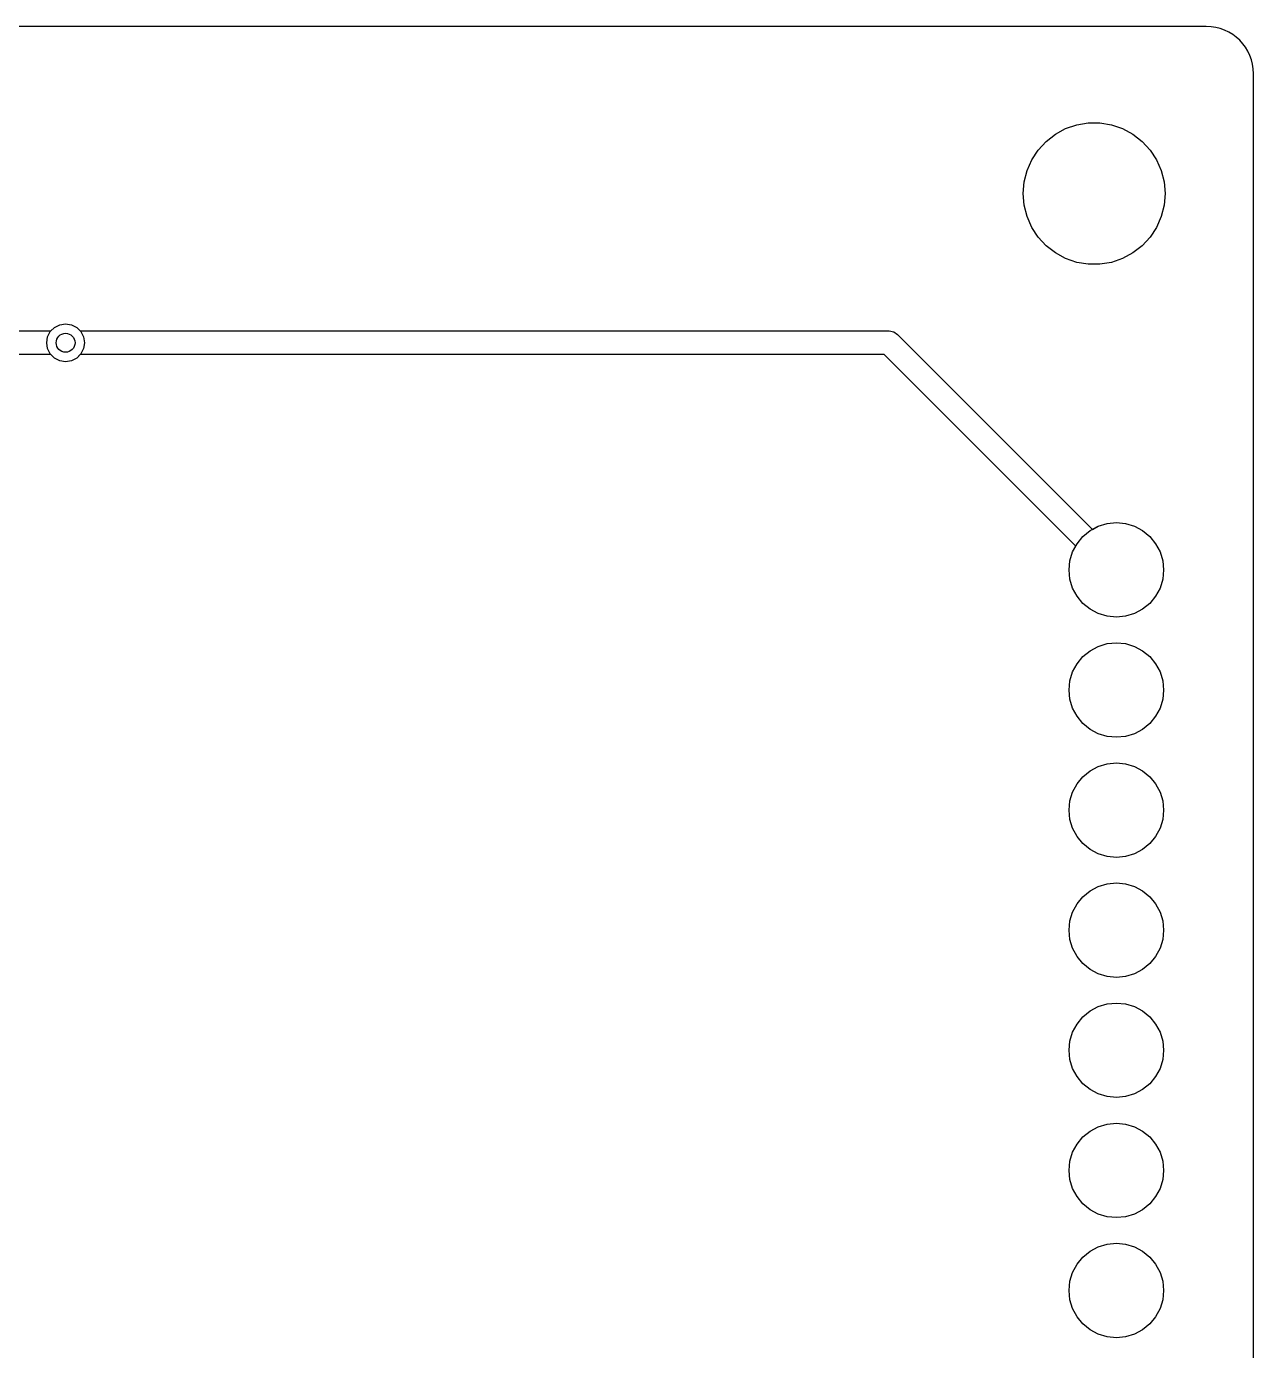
# Model space of a CAD drawing. Header units: millimetres. Extents: x 0 to 489, y -139 to 89.
# Drawn here: x 142.46 to 168.41, y 27.01 to 55.01 of the extents above; entities that cross this region are included whole.
import ezdxf

# ---------------------------------------------------------------- set-up
doc = ezdxf.new("R2010")
doc.units = ezdxf.units.MM
doc.header["$MEASUREMENT"] = 0
doc.layers.get('0').update_dxf_attribs({"linetype": 'CONTINUOUS'})
doc.layers.add('BLACK', color=7, linetype='CONTINUOUS')

msp = doc.modelspace()

# ---------------------------------------------------------------- linework, layer by layer
at = {"linetype": 'Continuous'}
msp.add_lwpolyline([(106.41198, 1.00993), (167.41198, 1.00993, 0.41421356), (168.41198, 2.00993), (168.41198, 54.00993, 0.41421356), (167.41198, 55.00993), (106.41198, 55.00993, 0.41421356), (105.41198, 54.00993), (105.41198, 2.00993, 0.41421356)], format="xyb", close=True, dxfattribs=at)
at = {"layer": 'BLACK', "linetype": 'Continuous'}
for p, q in [((164.43724, 52.84909), (164.67224, 52.92949)), ((164.43724, 52.84909), (164.67224, 52.92949)), ((164.67224, 52.92949), (164.91624, 52.97029)), ((164.67224, 52.92949), (164.91624, 52.97029)), ((164.91624, 52.97029), (165.16424, 52.97029)), ((164.91624, 52.97029), (165.16424, 52.97029)), ((165.16424, 52.97029), (165.40824, 52.92949)), ((165.16424, 52.97029), (165.40824, 52.92949)), ((165.40824, 52.92949), (165.64324, 52.84909)), ((165.40824, 52.92949), (165.64324, 52.84909)), ((164.02424, 52.57899), (164.22024, 52.73119)), ((164.02424, 52.57899), (164.22024, 52.73119)), ((164.22024, 52.73119), (164.43724, 52.84909)), ((164.22024, 52.73119), (164.43724, 52.84909)), ((165.64324, 52.84909), (165.86024, 52.73119)), ((165.64324, 52.84909), (165.86024, 52.73119)), ((165.86024, 52.73119), (166.05624, 52.57899)), ((165.86024, 52.73119), (166.05624, 52.57899)), ((163.72124, 52.18929), (163.85624, 52.39669)), ((163.72124, 52.18929), (163.85624, 52.39669)), ((163.85624, 52.39669), (164.02424, 52.57899)), ((163.85624, 52.39669), (164.02424, 52.57899)), ((166.05624, 52.57899), (166.22424, 52.39669)), ((166.05624, 52.57899), (166.22424, 52.39669)), ((166.22424, 52.39669), (166.35924, 52.18929)), ((166.22424, 52.39669), (166.35924, 52.18929)), ((163.62124, 51.96239), (163.72124, 52.18929)), ((163.62124, 51.96239), (163.72124, 52.18929)), ((166.35924, 52.18929), (166.45924, 51.96239)), ((166.35924, 52.18929), (166.45924, 51.96239)), ((163.56024, 51.72229), (163.62124, 51.96239)), ((163.56024, 51.72229), (163.62124, 51.96239)), ((166.45924, 51.96239), (166.52024, 51.72229)), ((166.45924, 51.96239), (166.52024, 51.72229)), ((163.54024, 51.47539), (163.56024, 51.72229)), ((163.54024, 51.47539), (163.56024, 51.72229)), ((166.52024, 51.72229), (166.54024, 51.47539)), ((166.52024, 51.72229), (166.54024, 51.47539)), ((163.56024, 51.22849), (163.54024, 51.47539)), ((163.56024, 51.22849), (163.54024, 51.47539)), ((166.54024, 51.47539), (166.52024, 51.22849)), ((166.54024, 51.47539), (166.52024, 51.22849)), ((163.62124, 50.98839), (163.56024, 51.22849)), ((163.62124, 50.98839), (163.56024, 51.22849)), ((163.72124, 50.76149), (163.62124, 50.98839)), ((163.72124, 50.76149), (163.62124, 50.98839)), ((166.45924, 50.98839), (166.35924, 50.76149)), ((166.45924, 50.98839), (166.35924, 50.76149)), ((166.52024, 51.22849), (166.45924, 50.98839)), ((166.52024, 51.22849), (166.45924, 50.98839)), ((163.85624, 50.55409), (163.72124, 50.76149)), ((163.85624, 50.55409), (163.72124, 50.76149)), ((166.35924, 50.76149), (166.22424, 50.55409)), ((166.35924, 50.76149), (166.22424, 50.55409)), ((164.02424, 50.37179), (163.85624, 50.55409)), ((164.02424, 50.37179), (163.85624, 50.55409)), ((166.22424, 50.55409), (166.05624, 50.37179)), ((166.22424, 50.55409), (166.05624, 50.37179)), ((164.22024, 50.21969), (164.02424, 50.37179)), ((164.22024, 50.21969), (164.02424, 50.37179)), ((164.43724, 50.10169), (164.22024, 50.21969)), ((164.43724, 50.10169), (164.22024, 50.21969)), ((165.86024, 50.21969), (165.64324, 50.10169)), ((165.86024, 50.21969), (165.64324, 50.10169)), ((166.05624, 50.37179), (165.86024, 50.21969)), ((166.05624, 50.37179), (165.86024, 50.21969)), ((164.67224, 50.02129), (164.43724, 50.10169)), ((164.67224, 50.02129), (164.43724, 50.10169)), ((164.91624, 49.98049), (164.67224, 50.02129)), ((164.91624, 49.98049), (164.67224, 50.02129)), ((165.16424, 49.98049), (164.91624, 49.98049)), ((165.16424, 49.98049), (164.91624, 49.98049)), ((165.40824, 50.02129), (165.16424, 49.98049)), ((165.40824, 50.02129), (165.16424, 49.98049)), ((165.64324, 50.10169), (165.40824, 50.02129)), ((165.64324, 50.10169), (165.40824, 50.02129)), ((141.38024, 48.57039), (142.97624, 48.57039)), ((142.90524, 48.44399), (142.96124, 48.55549)), ((142.96124, 48.55549), (143.05024, 48.64399)), ((142.97624, 48.57039), (143.05024, 48.64399)), ((143.05024, 48.64399), (143.16124, 48.70079)), ((143.05024, 48.64399), (143.16124, 48.70079)), ((143.16124, 48.70079), (143.28524, 48.72039)), ((143.16124, 48.70079), (143.28524, 48.72039)), ((143.28524, 48.72039), (143.40924, 48.70079)), ((143.28524, 48.72039), (143.40924, 48.70079)), ((143.40924, 48.70079), (143.52024, 48.64399)), ((143.40924, 48.70079), (143.52024, 48.64399)), ((143.52024, 48.64399), (143.59424, 48.57039)), ((143.52024, 48.64399), (143.60924, 48.55549)), ((143.59424, 48.57039), (160.70524, 48.57039)), ((143.60924, 48.55549), (143.66524, 48.44399)), ((160.70524, 48.57039), (160.80124, 48.55139)), ((160.80124, 48.55139), (160.88224, 48.49719)), ((160.88224, 48.49719), (165.00524, 44.37389)), ((142.88524, 48.32039), (142.90524, 48.44399)), ((142.90524, 48.19679), (142.88524, 48.32039)), ((142.96124, 48.08529), (142.90524, 48.19679)), ((143.66524, 48.19679), (143.60924, 48.08529)), ((143.66524, 48.44399), (143.68524, 48.32039)), ((143.68524, 48.32039), (143.66524, 48.19679)), ((142.97624, 48.07039), (141.48424, 48.07039)), ((143.05024, 47.99679), (142.96124, 48.08529)), ((143.05024, 47.99679), (142.97624, 48.07039)), ((143.16124, 47.93999), (143.05024, 47.99679)), ((143.16124, 47.93999), (143.05024, 47.99679)), ((143.28524, 47.92039), (143.16124, 47.93999)), ((143.28524, 47.92039), (143.16124, 47.93999)), ((143.40924, 47.93999), (143.28524, 47.92039)), ((143.40924, 47.93999), (143.28524, 47.92039)), ((143.52024, 47.99679), (143.40924, 47.93999)), ((143.52024, 47.99679), (143.40924, 47.93999)), ((143.60924, 48.08529), (143.52024, 47.99679)), ((143.59424, 48.07039), (143.52024, 47.99679)), ((160.60124, 48.07039), (143.59424, 48.07039)), ((164.65124, 44.02039), (160.60124, 48.07039)), ((164.80324, 44.22249), (164.95424, 44.34689)), ((164.80324, 44.22249), (164.95424, 44.34689)), ((164.80324, 44.22249), (164.95424, 44.34689)), ((164.95424, 44.34689), (165.12724, 44.43929)), ((164.95424, 44.34689), (165.12724, 44.43929)), ((164.95424, 44.34689), (165.12724, 44.43929)), ((165.00524, 44.37389), (165.12724, 44.43929)), ((165.12724, 44.43929), (165.31524, 44.49619)), ((165.12724, 44.43929), (165.31524, 44.49619)), ((165.12724, 44.43929), (165.31524, 44.49619)), ((165.12724, 44.43929), (165.31524, 44.49619)), ((165.31524, 44.49619), (165.51024, 44.51539)), ((165.31524, 44.49619), (165.51024, 44.51539)), ((165.31524, 44.49619), (165.51024, 44.51539)), ((165.31524, 44.49619), (165.51024, 44.51539)), ((165.51024, 44.51539), (165.70524, 44.49619)), ((165.51024, 44.51539), (165.70524, 44.49619)), ((165.51024, 44.51539), (165.70524, 44.49619)), ((165.51024, 44.51539), (165.70524, 44.49619)), ((165.70524, 44.49619), (165.89324, 44.43929)), ((165.70524, 44.49619), (165.89324, 44.43929)), ((165.70524, 44.49619), (165.89324, 44.43929)), ((165.70524, 44.49619), (165.89324, 44.43929)), ((165.89324, 44.43929), (166.06624, 44.34689)), ((165.89324, 44.43929), (166.06624, 44.34689)), ((165.89324, 44.43929), (166.06624, 44.34689)), ((165.89324, 44.43929), (166.06624, 44.34689)), ((166.06624, 44.34689), (166.21724, 44.22249)), ((166.06624, 44.34689), (166.21724, 44.22249)), ((166.06624, 44.34689), (166.21724, 44.22249)), ((166.06624, 44.34689), (166.21724, 44.22249)), ((164.58624, 43.89809), (164.67924, 44.07099)), ((164.58624, 43.89809), (164.67924, 44.07099)), ((164.58624, 43.89809), (164.67924, 44.07099)), ((164.58624, 43.89809), (164.65124, 44.02039)), ((164.67924, 44.07099), (164.80324, 44.22249)), ((164.67924, 44.07099), (164.80324, 44.22249)), ((164.67924, 44.07099), (164.80324, 44.22249)), ((166.21724, 44.22249), (166.34124, 44.07099)), ((166.21724, 44.22249), (166.34124, 44.07099)), ((166.21724, 44.22249), (166.34124, 44.07099)), ((166.21724, 44.22249), (166.34124, 44.07099)), ((166.34124, 44.07099), (166.43424, 43.89809)), ((166.34124, 44.07099), (166.43424, 43.89809)), ((166.34124, 44.07099), (166.43424, 43.89809)), ((166.34124, 44.07099), (166.43424, 43.89809)), ((164.51024, 43.51539), (164.52924, 43.71049)), ((164.51024, 43.51539), (164.52924, 43.71049)), ((164.51024, 43.51539), (164.52924, 43.71049)), ((164.51024, 43.51539), (164.52924, 43.71049)), ((164.52924, 43.71049), (164.58624, 43.89809)), ((164.52924, 43.71049), (164.58624, 43.89809)), ((164.52924, 43.71049), (164.58624, 43.89809)), ((164.52924, 43.71049), (164.58624, 43.89809)), ((166.43424, 43.89809), (166.49124, 43.71049)), ((166.43424, 43.89809), (166.49124, 43.71049)), ((166.43424, 43.89809), (166.49124, 43.71049)), ((166.43424, 43.89809), (166.49124, 43.71049)), ((166.49124, 43.71049), (166.51024, 43.51539)), ((166.49124, 43.71049), (166.51024, 43.51539)), ((166.49124, 43.71049), (166.51024, 43.51539)), ((166.49124, 43.71049), (166.51024, 43.51539)), ((164.52924, 43.32029), (164.51024, 43.51539)), ((164.52924, 43.32029), (164.51024, 43.51539)), ((164.52924, 43.32029), (164.51024, 43.51539)), ((164.52924, 43.32029), (164.51024, 43.51539)), ((166.51024, 43.51539), (166.49124, 43.32029)), ((166.51024, 43.51539), (166.49124, 43.32029)), ((166.51024, 43.51539), (166.49124, 43.32029)), ((166.51024, 43.51539), (166.49124, 43.32029)), ((164.58624, 43.13269), (164.52924, 43.32029)), ((164.58624, 43.13269), (164.52924, 43.32029)), ((164.58624, 43.13269), (164.52924, 43.32029)), ((164.58624, 43.13269), (164.52924, 43.32029)), ((164.67924, 42.95979), (164.58624, 43.13269)), ((164.67924, 42.95979), (164.58624, 43.13269)), ((164.67924, 42.95979), (164.58624, 43.13269)), ((164.67924, 42.95979), (164.58624, 43.13269)), ((166.43424, 43.13269), (166.34124, 42.95979)), ((166.43424, 43.13269), (166.34124, 42.95979)), ((166.43424, 43.13269), (166.34124, 42.95979)), ((166.43424, 43.13269), (166.34124, 42.95979)), ((166.49124, 43.32029), (166.43424, 43.13269)), ((166.49124, 43.32029), (166.43424, 43.13269)), ((166.49124, 43.32029), (166.43424, 43.13269)), ((166.49124, 43.32029), (166.43424, 43.13269)), ((164.80324, 42.80829), (164.67924, 42.95979)), ((164.80324, 42.80829), (164.67924, 42.95979)), ((164.80324, 42.80829), (164.67924, 42.95979)), ((164.80324, 42.80829), (164.67924, 42.95979)), ((166.34124, 42.95979), (166.21724, 42.80829)), ((166.34124, 42.95979), (166.21724, 42.80829)), ((166.34124, 42.95979), (166.21724, 42.80829)), ((166.34124, 42.95979), (166.21724, 42.80829)), ((164.95424, 42.68389), (164.80324, 42.80829)), ((164.95424, 42.68389), (164.80324, 42.80829)), ((164.95424, 42.68389), (164.80324, 42.80829)), ((164.95424, 42.68389), (164.80324, 42.80829)), ((165.12724, 42.59149), (164.95424, 42.68389)), ((165.12724, 42.59149), (164.95424, 42.68389)), ((165.12724, 42.59149), (164.95424, 42.68389)), ((165.12724, 42.59149), (164.95424, 42.68389)), ((165.31524, 42.53459), (165.12724, 42.59149)), ((165.31524, 42.53459), (165.12724, 42.59149)), ((165.31524, 42.53459), (165.12724, 42.59149)), ((165.31524, 42.53459), (165.12724, 42.59149)), ((165.89324, 42.59149), (165.70524, 42.53459)), ((165.89324, 42.59149), (165.70524, 42.53459)), ((165.89324, 42.59149), (165.70524, 42.53459)), ((165.89324, 42.59149), (165.70524, 42.53459)), ((166.06624, 42.68389), (165.89324, 42.59149)), ((166.06624, 42.68389), (165.89324, 42.59149)), ((166.06624, 42.68389), (165.89324, 42.59149)), ((166.06624, 42.68389), (165.89324, 42.59149)), ((166.21724, 42.80829), (166.06624, 42.68389)), ((166.21724, 42.80829), (166.06624, 42.68389)), ((166.21724, 42.80829), (166.06624, 42.68389)), ((166.21724, 42.80829), (166.06624, 42.68389)), ((165.51024, 42.51539), (165.31524, 42.53459)), ((165.51024, 42.51539), (165.31524, 42.53459)), ((165.51024, 42.51539), (165.31524, 42.53459)), ((165.51024, 42.51539), (165.31524, 42.53459)), ((165.70524, 42.53459), (165.51024, 42.51539)), ((165.70524, 42.53459), (165.51024, 42.51539)), ((165.70524, 42.53459), (165.51024, 42.51539)), ((165.70524, 42.53459), (165.51024, 42.51539)), ((164.80324, 41.68249), (164.95424, 41.80689)), ((164.80324, 41.68249), (164.95424, 41.80689)), ((164.80324, 41.68249), (164.95424, 41.80689)), ((164.80324, 41.68249), (164.95424, 41.80689)), ((164.95424, 41.80689), (165.12724, 41.89929)), ((164.95424, 41.80689), (165.12724, 41.89929)), ((164.95424, 41.80689), (165.12724, 41.89929)), ((164.95424, 41.80689), (165.12724, 41.89929)), ((165.12724, 41.89929), (165.31524, 41.95619)), ((165.12724, 41.89929), (165.31524, 41.95619)), ((165.12724, 41.89929), (165.31524, 41.95619)), ((165.12724, 41.89929), (165.31524, 41.95619)), ((165.31524, 41.95619), (165.51024, 41.97539)), ((165.31524, 41.95619), (165.51024, 41.97539)), ((165.31524, 41.95619), (165.51024, 41.97539)), ((165.31524, 41.95619), (165.51024, 41.97539)), ((165.51024, 41.97539), (165.70524, 41.95619)), ((165.51024, 41.97539), (165.70524, 41.95619)), ((165.51024, 41.97539), (165.70524, 41.95619)), ((165.51024, 41.97539), (165.70524, 41.95619)), ((165.70524, 41.95619), (165.89324, 41.89929)), ((165.70524, 41.95619), (165.89324, 41.89929)), ((165.70524, 41.95619), (165.89324, 41.89929)), ((165.70524, 41.95619), (165.89324, 41.89929)), ((165.89324, 41.89929), (166.06624, 41.80689)), ((165.89324, 41.89929), (166.06624, 41.80689)), ((165.89324, 41.89929), (166.06624, 41.80689)), ((165.89324, 41.89929), (166.06624, 41.80689)), ((166.06624, 41.80689), (166.21724, 41.68249)), ((166.06624, 41.80689), (166.21724, 41.68249)), ((166.06624, 41.80689), (166.21724, 41.68249)), ((166.06624, 41.80689), (166.21724, 41.68249)), ((164.58624, 41.35809), (164.67924, 41.53099)), ((164.58624, 41.35809), (164.67924, 41.53099)), ((164.58624, 41.35809), (164.67924, 41.53099)), ((164.58624, 41.35809), (164.67924, 41.53099)), ((164.67924, 41.53099), (164.80324, 41.68249)), ((164.67924, 41.53099), (164.80324, 41.68249)), ((164.67924, 41.53099), (164.80324, 41.68249)), ((164.67924, 41.53099), (164.80324, 41.68249)), ((166.21724, 41.68249), (166.34124, 41.53099)), ((166.21724, 41.68249), (166.34124, 41.53099)), ((166.21724, 41.68249), (166.34124, 41.53099)), ((166.21724, 41.68249), (166.34124, 41.53099)), ((166.34124, 41.53099), (166.43424, 41.35809)), ((166.34124, 41.53099), (166.43424, 41.35809)), ((166.34124, 41.53099), (166.43424, 41.35809)), ((166.34124, 41.53099), (166.43424, 41.35809)), ((164.51024, 40.97539), (164.52924, 41.17049)), ((164.51024, 40.97539), (164.52924, 41.17049)), ((164.51024, 40.97539), (164.52924, 41.17049)), ((164.51024, 40.97539), (164.52924, 41.17049)), ((164.52924, 41.17049), (164.58624, 41.35809)), ((164.52924, 41.17049), (164.58624, 41.35809)), ((164.52924, 41.17049), (164.58624, 41.35809)), ((164.52924, 41.17049), (164.58624, 41.35809)), ((166.43424, 41.35809), (166.49124, 41.17049)), ((166.43424, 41.35809), (166.49124, 41.17049)), ((166.43424, 41.35809), (166.49124, 41.17049)), ((166.43424, 41.35809), (166.49124, 41.17049)), ((166.49124, 41.17049), (166.51024, 40.97539)), ((166.49124, 41.17049), (166.51024, 40.97539)), ((166.49124, 41.17049), (166.51024, 40.97539)), ((166.49124, 41.17049), (166.51024, 40.97539)), ((164.52924, 40.78029), (164.51024, 40.97539)), ((164.52924, 40.78029), (164.51024, 40.97539)), ((164.52924, 40.78029), (164.51024, 40.97539)), ((164.52924, 40.78029), (164.51024, 40.97539)), ((166.51024, 40.97539), (166.49124, 40.78029)), ((166.51024, 40.97539), (166.49124, 40.78029)), ((166.51024, 40.97539), (166.49124, 40.78029)), ((166.51024, 40.97539), (166.49124, 40.78029)), ((164.58624, 40.59269), (164.52924, 40.78029)), ((164.58624, 40.59269), (164.52924, 40.78029)), ((164.58624, 40.59269), (164.52924, 40.78029)), ((164.58624, 40.59269), (164.52924, 40.78029)), ((166.49124, 40.78029), (166.43424, 40.59269)), ((166.49124, 40.78029), (166.43424, 40.59269)), ((166.49124, 40.78029), (166.43424, 40.59269)), ((166.49124, 40.78029), (166.43424, 40.59269)), ((164.67924, 40.41979), (164.58624, 40.59269)), ((164.67924, 40.41979), (164.58624, 40.59269)), ((164.67924, 40.41979), (164.58624, 40.59269)), ((164.67924, 40.41979), (164.58624, 40.59269)), ((164.80324, 40.26829), (164.67924, 40.41979)), ((164.80324, 40.26829), (164.67924, 40.41979)), ((164.80324, 40.26829), (164.67924, 40.41979)), ((164.80324, 40.26829), (164.67924, 40.41979)), ((166.34124, 40.41979), (166.21724, 40.26829)), ((166.34124, 40.41979), (166.21724, 40.26829)), ((166.34124, 40.41979), (166.21724, 40.26829)), ((166.34124, 40.41979), (166.21724, 40.26829)), ((166.43424, 40.59269), (166.34124, 40.41979)), ((166.43424, 40.59269), (166.34124, 40.41979)), ((166.43424, 40.59269), (166.34124, 40.41979)), ((166.43424, 40.59269), (166.34124, 40.41979)), ((164.95424, 40.14389), (164.80324, 40.26829)), ((164.95424, 40.14389), (164.80324, 40.26829)), ((164.95424, 40.14389), (164.80324, 40.26829)), ((164.95424, 40.14389), (164.80324, 40.26829)), ((165.12724, 40.05149), (164.95424, 40.14389)), ((165.12724, 40.05149), (164.95424, 40.14389)), ((165.12724, 40.05149), (164.95424, 40.14389)), ((165.12724, 40.05149), (164.95424, 40.14389)), ((165.31524, 39.99459), (165.12724, 40.05149)), ((165.31524, 39.99459), (165.12724, 40.05149)), ((165.31524, 39.99459), (165.12724, 40.05149)), ((165.31524, 39.99459), (165.12724, 40.05149)), ((165.89324, 40.05149), (165.70524, 39.99459)), ((165.89324, 40.05149), (165.70524, 39.99459)), ((165.89324, 40.05149), (165.70524, 39.99459)), ((165.89324, 40.05149), (165.70524, 39.99459)), ((166.06624, 40.14389), (165.89324, 40.05149)), ((166.06624, 40.14389), (165.89324, 40.05149)), ((166.06624, 40.14389), (165.89324, 40.05149)), ((166.06624, 40.14389), (165.89324, 40.05149)), ((166.21724, 40.26829), (166.06624, 40.14389)), ((166.21724, 40.26829), (166.06624, 40.14389)), ((166.21724, 40.26829), (166.06624, 40.14389)), ((166.21724, 40.26829), (166.06624, 40.14389)), ((165.51024, 39.97539), (165.31524, 39.99459)), ((165.51024, 39.97539), (165.31524, 39.99459)), ((165.51024, 39.97539), (165.31524, 39.99459)), ((165.51024, 39.97539), (165.31524, 39.99459)), ((165.70524, 39.99459), (165.51024, 39.97539)), ((165.70524, 39.99459), (165.51024, 39.97539)), ((165.70524, 39.99459), (165.51024, 39.97539)), ((165.70524, 39.99459), (165.51024, 39.97539)), ((164.80324, 39.14249), (164.95424, 39.26689)), ((164.80324, 39.14249), (164.95424, 39.26689)), ((164.80324, 39.14249), (164.95424, 39.26689)), ((164.80324, 39.14249), (164.95424, 39.26689)), ((164.95424, 39.26689), (165.12724, 39.35929)), ((164.95424, 39.26689), (165.12724, 39.35929)), ((164.95424, 39.26689), (165.12724, 39.35929)), ((164.95424, 39.26689), (165.12724, 39.35929)), ((165.12724, 39.35929), (165.31524, 39.41619)), ((165.12724, 39.35929), (165.31524, 39.41619)), ((165.12724, 39.35929), (165.31524, 39.41619)), ((165.12724, 39.35929), (165.31524, 39.41619)), ((165.31524, 39.41619), (165.51024, 39.43539)), ((165.31524, 39.41619), (165.51024, 39.43539)), ((165.31524, 39.41619), (165.51024, 39.43539)), ((165.31524, 39.41619), (165.51024, 39.43539)), ((165.51024, 39.43539), (165.70524, 39.41619)), ((165.51024, 39.43539), (165.70524, 39.41619)), ((165.51024, 39.43539), (165.70524, 39.41619)), ((165.51024, 39.43539), (165.70524, 39.41619)), ((165.70524, 39.41619), (165.89324, 39.35929)), ((165.70524, 39.41619), (165.89324, 39.35929)), ((165.70524, 39.41619), (165.89324, 39.35929)), ((165.70524, 39.41619), (165.89324, 39.35929)), ((165.89324, 39.35929), (166.06624, 39.26689)), ((165.89324, 39.35929), (166.06624, 39.26689)), ((165.89324, 39.35929), (166.06624, 39.26689)), ((165.89324, 39.35929), (166.06624, 39.26689)), ((166.06624, 39.26689), (166.21724, 39.14249)), ((166.06624, 39.26689), (166.21724, 39.14249)), ((166.06624, 39.26689), (166.21724, 39.14249)), ((166.06624, 39.26689), (166.21724, 39.14249)), ((164.58624, 38.81809), (164.67924, 38.99099)), ((164.58624, 38.81809), (164.67924, 38.99099)), ((164.58624, 38.81809), (164.67924, 38.99099)), ((164.58624, 38.81809), (164.67924, 38.99099)), ((164.67924, 38.99099), (164.80324, 39.14249)), ((164.67924, 38.99099), (164.80324, 39.14249)), ((164.67924, 38.99099), (164.80324, 39.14249)), ((164.67924, 38.99099), (164.80324, 39.14249)), ((166.21724, 39.14249), (166.34124, 38.99099)), ((166.21724, 39.14249), (166.34124, 38.99099)), ((166.21724, 39.14249), (166.34124, 38.99099)), ((166.21724, 39.14249), (166.34124, 38.99099)), ((166.34124, 38.99099), (166.43424, 38.81809)), ((166.34124, 38.99099), (166.43424, 38.81809)), ((166.34124, 38.99099), (166.43424, 38.81809)), ((166.34124, 38.99099), (166.43424, 38.81809)), ((164.52924, 38.63049), (164.58624, 38.81809)), ((164.52924, 38.63049), (164.58624, 38.81809)), ((164.52924, 38.63049), (164.58624, 38.81809)), ((164.52924, 38.63049), (164.58624, 38.81809)), ((166.43424, 38.81809), (166.49124, 38.63049)), ((166.43424, 38.81809), (166.49124, 38.63049)), ((166.43424, 38.81809), (166.49124, 38.63049)), ((166.43424, 38.81809), (166.49124, 38.63049)), ((164.51024, 38.43539), (164.52924, 38.63049)), ((164.51024, 38.43539), (164.52924, 38.63049)), ((164.51024, 38.43539), (164.52924, 38.63049)), ((164.51024, 38.43539), (164.52924, 38.63049)), ((164.52924, 38.24029), (164.51024, 38.43539)), ((164.52924, 38.24029), (164.51024, 38.43539)), ((164.52924, 38.24029), (164.51024, 38.43539)), ((164.52924, 38.24029), (164.51024, 38.43539)), ((166.49124, 38.63049), (166.51024, 38.43539)), ((166.49124, 38.63049), (166.51024, 38.43539)), ((166.49124, 38.63049), (166.51024, 38.43539)), ((166.49124, 38.63049), (166.51024, 38.43539)), ((166.51024, 38.43539), (166.49124, 38.24029)), ((166.51024, 38.43539), (166.49124, 38.24029)), ((166.51024, 38.43539), (166.49124, 38.24029)), ((166.51024, 38.43539), (166.49124, 38.24029)), ((164.58624, 38.05269), (164.52924, 38.24029)), ((164.58624, 38.05269), (164.52924, 38.24029)), ((164.58624, 38.05269), (164.52924, 38.24029)), ((164.58624, 38.05269), (164.52924, 38.24029)), ((166.49124, 38.24029), (166.43424, 38.05269)), ((166.49124, 38.24029), (166.43424, 38.05269)), ((166.49124, 38.24029), (166.43424, 38.05269)), ((166.49124, 38.24029), (166.43424, 38.05269)), ((164.67924, 37.87979), (164.58624, 38.05269)), ((164.67924, 37.87979), (164.58624, 38.05269)), ((164.67924, 37.87979), (164.58624, 38.05269)), ((164.67924, 37.87979), (164.58624, 38.05269)), ((164.80324, 37.72829), (164.67924, 37.87979)), ((164.80324, 37.72829), (164.67924, 37.87979)), ((164.80324, 37.72829), (164.67924, 37.87979)), ((164.80324, 37.72829), (164.67924, 37.87979)), ((166.34124, 37.87979), (166.21724, 37.72829)), ((166.34124, 37.87979), (166.21724, 37.72829)), ((166.34124, 37.87979), (166.21724, 37.72829)), ((166.34124, 37.87979), (166.21724, 37.72829)), ((166.43424, 38.05269), (166.34124, 37.87979)), ((166.43424, 38.05269), (166.34124, 37.87979)), ((166.43424, 38.05269), (166.34124, 37.87979)), ((166.43424, 38.05269), (166.34124, 37.87979)), ((164.95424, 37.60389), (164.80324, 37.72829)), ((164.95424, 37.60389), (164.80324, 37.72829)), ((164.95424, 37.60389), (164.80324, 37.72829)), ((164.95424, 37.60389), (164.80324, 37.72829)), ((165.12724, 37.51149), (164.95424, 37.60389)), ((165.12724, 37.51149), (164.95424, 37.60389)), ((165.12724, 37.51149), (164.95424, 37.60389)), ((165.12724, 37.51149), (164.95424, 37.60389)), ((166.06624, 37.60389), (165.89324, 37.51149)), ((166.06624, 37.60389), (165.89324, 37.51149)), ((166.06624, 37.60389), (165.89324, 37.51149)), ((166.06624, 37.60389), (165.89324, 37.51149)), ((166.21724, 37.72829), (166.06624, 37.60389)), ((166.21724, 37.72829), (166.06624, 37.60389)), ((166.21724, 37.72829), (166.06624, 37.60389)), ((166.21724, 37.72829), (166.06624, 37.60389)), ((165.31524, 37.45459), (165.12724, 37.51149)), ((165.31524, 37.45459), (165.12724, 37.51149)), ((165.31524, 37.45459), (165.12724, 37.51149)), ((165.31524, 37.45459), (165.12724, 37.51149)), ((165.51024, 37.43539), (165.31524, 37.45459)), ((165.51024, 37.43539), (165.31524, 37.45459)), ((165.51024, 37.43539), (165.31524, 37.45459)), ((165.51024, 37.43539), (165.31524, 37.45459)), ((165.70524, 37.45459), (165.51024, 37.43539)), ((165.70524, 37.45459), (165.51024, 37.43539)), ((165.70524, 37.45459), (165.51024, 37.43539)), ((165.70524, 37.45459), (165.51024, 37.43539)), ((165.89324, 37.51149), (165.70524, 37.45459)), ((165.89324, 37.51149), (165.70524, 37.45459)), ((165.89324, 37.51149), (165.70524, 37.45459)), ((165.89324, 37.51149), (165.70524, 37.45459)), ((164.80324, 36.60249), (164.95424, 36.72689)), ((164.80324, 36.60249), (164.95424, 36.72689)), ((164.80324, 36.60249), (164.95424, 36.72689)), ((164.80324, 36.60249), (164.95424, 36.72689)), ((164.95424, 36.72689), (165.12724, 36.81929)), ((164.95424, 36.72689), (165.12724, 36.81929)), ((164.95424, 36.72689), (165.12724, 36.81929)), ((164.95424, 36.72689), (165.12724, 36.81929)), ((165.12724, 36.81929), (165.31524, 36.87619)), ((165.12724, 36.81929), (165.31524, 36.87619)), ((165.12724, 36.81929), (165.31524, 36.87619)), ((165.12724, 36.81929), (165.31524, 36.87619)), ((165.31524, 36.87619), (165.51024, 36.89539)), ((165.31524, 36.87619), (165.51024, 36.89539)), ((165.31524, 36.87619), (165.51024, 36.89539)), ((165.31524, 36.87619), (165.51024, 36.89539)), ((165.51024, 36.89539), (165.70524, 36.87619)), ((165.51024, 36.89539), (165.70524, 36.87619)), ((165.51024, 36.89539), (165.70524, 36.87619)), ((165.51024, 36.89539), (165.70524, 36.87619)), ((165.70524, 36.87619), (165.89324, 36.81929)), ((165.70524, 36.87619), (165.89324, 36.81929)), ((165.70524, 36.87619), (165.89324, 36.81929)), ((165.70524, 36.87619), (165.89324, 36.81929)), ((165.89324, 36.81929), (166.06624, 36.72689)), ((165.89324, 36.81929), (166.06624, 36.72689)), ((165.89324, 36.81929), (166.06624, 36.72689)), ((165.89324, 36.81929), (166.06624, 36.72689)), ((166.06624, 36.72689), (166.21724, 36.60249)), ((166.06624, 36.72689), (166.21724, 36.60249)), ((166.06624, 36.72689), (166.21724, 36.60249)), ((166.06624, 36.72689), (166.21724, 36.60249)), ((164.58624, 36.27809), (164.67924, 36.45099)), ((164.58624, 36.27809), (164.67924, 36.45099)), ((164.58624, 36.27809), (164.67924, 36.45099)), ((164.58624, 36.27809), (164.67924, 36.45099)), ((164.67924, 36.45099), (164.80324, 36.60249)), ((164.67924, 36.45099), (164.80324, 36.60249)), ((164.67924, 36.45099), (164.80324, 36.60249)), ((164.67924, 36.45099), (164.80324, 36.60249)), ((166.21724, 36.60249), (166.34124, 36.45099)), ((166.21724, 36.60249), (166.34124, 36.45099)), ((166.21724, 36.60249), (166.34124, 36.45099)), ((166.21724, 36.60249), (166.34124, 36.45099)), ((166.34124, 36.45099), (166.43424, 36.27809)), ((166.34124, 36.45099), (166.43424, 36.27809)), ((166.34124, 36.45099), (166.43424, 36.27809)), ((166.34124, 36.45099), (166.43424, 36.27809)), ((164.52924, 36.09049), (164.58624, 36.27809)), ((164.52924, 36.09049), (164.58624, 36.27809)), ((164.52924, 36.09049), (164.58624, 36.27809)), ((164.52924, 36.09049), (164.58624, 36.27809)), ((166.43424, 36.27809), (166.49124, 36.09049)), ((166.43424, 36.27809), (166.49124, 36.09049)), ((166.43424, 36.27809), (166.49124, 36.09049)), ((166.43424, 36.27809), (166.49124, 36.09049)), ((164.51024, 35.89539), (164.52924, 36.09049)), ((164.51024, 35.89539), (164.52924, 36.09049)), ((164.51024, 35.89539), (164.52924, 36.09049)), ((164.51024, 35.89539), (164.52924, 36.09049)), ((164.52924, 35.70029), (164.51024, 35.89539)), ((164.52924, 35.70029), (164.51024, 35.89539)), ((164.52924, 35.70029), (164.51024, 35.89539)), ((164.52924, 35.70029), (164.51024, 35.89539)), ((166.49124, 36.09049), (166.51024, 35.89539)), ((166.49124, 36.09049), (166.51024, 35.89539)), ((166.49124, 36.09049), (166.51024, 35.89539)), ((166.49124, 36.09049), (166.51024, 35.89539)), ((166.51024, 35.89539), (166.49124, 35.70029)), ((166.51024, 35.89539), (166.49124, 35.70029)), ((166.51024, 35.89539), (166.49124, 35.70029)), ((166.51024, 35.89539), (166.49124, 35.70029)), ((164.58624, 35.51269), (164.52924, 35.70029)), ((164.58624, 35.51269), (164.52924, 35.70029)), ((164.58624, 35.51269), (164.52924, 35.70029)), ((164.58624, 35.51269), (164.52924, 35.70029)), ((166.49124, 35.70029), (166.43424, 35.51269)), ((166.49124, 35.70029), (166.43424, 35.51269)), ((166.49124, 35.70029), (166.43424, 35.51269)), ((166.49124, 35.70029), (166.43424, 35.51269)), ((164.67924, 35.33979), (164.58624, 35.51269)), ((164.67924, 35.33979), (164.58624, 35.51269)), ((164.67924, 35.33979), (164.58624, 35.51269)), ((164.67924, 35.33979), (164.58624, 35.51269)), ((164.80324, 35.18829), (164.67924, 35.33979)), ((164.80324, 35.18829), (164.67924, 35.33979)), ((164.80324, 35.18829), (164.67924, 35.33979)), ((164.80324, 35.18829), (164.67924, 35.33979)), ((166.34124, 35.33979), (166.21724, 35.18829)), ((166.34124, 35.33979), (166.21724, 35.18829)), ((166.34124, 35.33979), (166.21724, 35.18829)), ((166.34124, 35.33979), (166.21724, 35.18829)), ((166.43424, 35.51269), (166.34124, 35.33979)), ((166.43424, 35.51269), (166.34124, 35.33979)), ((166.43424, 35.51269), (166.34124, 35.33979)), ((166.43424, 35.51269), (166.34124, 35.33979)), ((164.95424, 35.06389), (164.80324, 35.18829)), ((164.95424, 35.06389), (164.80324, 35.18829)), ((164.95424, 35.06389), (164.80324, 35.18829)), ((164.95424, 35.06389), (164.80324, 35.18829)), ((165.12724, 34.97149), (164.95424, 35.06389)), ((165.12724, 34.97149), (164.95424, 35.06389)), ((165.12724, 34.97149), (164.95424, 35.06389)), ((165.12724, 34.97149), (164.95424, 35.06389)), ((166.06624, 35.06389), (165.89324, 34.97149)), ((166.06624, 35.06389), (165.89324, 34.97149)), ((166.06624, 35.06389), (165.89324, 34.97149)), ((166.06624, 35.06389), (165.89324, 34.97149)), ((166.21724, 35.18829), (166.06624, 35.06389)), ((166.21724, 35.18829), (166.06624, 35.06389)), ((166.21724, 35.18829), (166.06624, 35.06389)), ((166.21724, 35.18829), (166.06624, 35.06389)), ((165.31524, 34.91459), (165.12724, 34.97149)), ((165.31524, 34.91459), (165.12724, 34.97149)), ((165.31524, 34.91459), (165.12724, 34.97149)), ((165.31524, 34.91459), (165.12724, 34.97149)), ((165.51024, 34.89539), (165.31524, 34.91459)), ((165.51024, 34.89539), (165.31524, 34.91459)), ((165.51024, 34.89539), (165.31524, 34.91459)), ((165.51024, 34.89539), (165.31524, 34.91459)), ((165.70524, 34.91459), (165.51024, 34.89539)), ((165.70524, 34.91459), (165.51024, 34.89539)), ((165.70524, 34.91459), (165.51024, 34.89539)), ((165.70524, 34.91459), (165.51024, 34.89539)), ((165.89324, 34.97149), (165.70524, 34.91459)), ((165.89324, 34.97149), (165.70524, 34.91459)), ((165.89324, 34.97149), (165.70524, 34.91459)), ((165.89324, 34.97149), (165.70524, 34.91459)), ((164.80324, 34.06249), (164.95424, 34.18689)), ((164.80324, 34.06249), (164.95424, 34.18689)), ((164.80324, 34.06249), (164.95424, 34.18689)), ((164.80324, 34.06249), (164.95424, 34.18689)), ((164.95424, 34.18689), (165.12724, 34.27929)), ((164.95424, 34.18689), (165.12724, 34.27929)), ((164.95424, 34.18689), (165.12724, 34.27929)), ((164.95424, 34.18689), (165.12724, 34.27929)), ((165.12724, 34.27929), (165.31524, 34.33619)), ((165.12724, 34.27929), (165.31524, 34.33619)), ((165.12724, 34.27929), (165.31524, 34.33619)), ((165.12724, 34.27929), (165.31524, 34.33619)), ((165.31524, 34.33619), (165.51024, 34.35539)), ((165.31524, 34.33619), (165.51024, 34.35539)), ((165.31524, 34.33619), (165.51024, 34.35539)), ((165.31524, 34.33619), (165.51024, 34.35539)), ((165.51024, 34.35539), (165.70524, 34.33619)), ((165.51024, 34.35539), (165.70524, 34.33619)), ((165.51024, 34.35539), (165.70524, 34.33619)), ((165.51024, 34.35539), (165.70524, 34.33619)), ((165.70524, 34.33619), (165.89324, 34.27929)), ((165.70524, 34.33619), (165.89324, 34.27929)), ((165.70524, 34.33619), (165.89324, 34.27929)), ((165.70524, 34.33619), (165.89324, 34.27929)), ((165.89324, 34.27929), (166.06624, 34.18689)), ((165.89324, 34.27929), (166.06624, 34.18689)), ((165.89324, 34.27929), (166.06624, 34.18689)), ((165.89324, 34.27929), (166.06624, 34.18689)), ((166.06624, 34.18689), (166.21724, 34.06249)), ((166.06624, 34.18689), (166.21724, 34.06249)), ((166.06624, 34.18689), (166.21724, 34.06249)), ((166.06624, 34.18689), (166.21724, 34.06249)), ((164.58624, 33.73809), (164.67924, 33.91099)), ((164.58624, 33.73809), (164.67924, 33.91099)), ((164.58624, 33.73809), (164.67924, 33.91099)), ((164.58624, 33.73809), (164.67924, 33.91099)), ((164.67924, 33.91099), (164.80324, 34.06249)), ((164.67924, 33.91099), (164.80324, 34.06249)), ((164.67924, 33.91099), (164.80324, 34.06249)), ((164.67924, 33.91099), (164.80324, 34.06249)), ((166.21724, 34.06249), (166.34124, 33.91099)), ((166.21724, 34.06249), (166.34124, 33.91099)), ((166.21724, 34.06249), (166.34124, 33.91099)), ((166.21724, 34.06249), (166.34124, 33.91099)), ((166.34124, 33.91099), (166.43424, 33.73809)), ((166.34124, 33.91099), (166.43424, 33.73809)), ((166.34124, 33.91099), (166.43424, 33.73809)), ((166.34124, 33.91099), (166.43424, 33.73809)), ((164.52924, 33.55049), (164.58624, 33.73809)), ((164.52924, 33.55049), (164.58624, 33.73809)), ((164.52924, 33.55049), (164.58624, 33.73809)), ((164.52924, 33.55049), (164.58624, 33.73809)), ((166.43424, 33.73809), (166.49124, 33.55049)), ((166.43424, 33.73809), (166.49124, 33.55049)), ((166.43424, 33.73809), (166.49124, 33.55049)), ((166.43424, 33.73809), (166.49124, 33.55049)), ((164.51024, 33.35539), (164.52924, 33.55049)), ((164.51024, 33.35539), (164.52924, 33.55049)), ((164.51024, 33.35539), (164.52924, 33.55049)), ((164.51024, 33.35539), (164.52924, 33.55049)), ((164.52924, 33.16029), (164.51024, 33.35539)), ((164.52924, 33.16029), (164.51024, 33.35539)), ((164.52924, 33.16029), (164.51024, 33.35539)), ((164.52924, 33.16029), (164.51024, 33.35539)), ((166.49124, 33.55049), (166.51024, 33.35539)), ((166.49124, 33.55049), (166.51024, 33.35539)), ((166.49124, 33.55049), (166.51024, 33.35539)), ((166.49124, 33.55049), (166.51024, 33.35539)), ((166.51024, 33.35539), (166.49124, 33.16029)), ((166.51024, 33.35539), (166.49124, 33.16029)), ((166.51024, 33.35539), (166.49124, 33.16029)), ((166.51024, 33.35539), (166.49124, 33.16029)), ((164.58624, 32.97269), (164.52924, 33.16029)), ((164.58624, 32.97269), (164.52924, 33.16029)), ((164.58624, 32.97269), (164.52924, 33.16029)), ((164.58624, 32.97269), (164.52924, 33.16029)), ((166.49124, 33.16029), (166.43424, 32.97269)), ((166.49124, 33.16029), (166.43424, 32.97269)), ((166.49124, 33.16029), (166.43424, 32.97269)), ((166.49124, 33.16029), (166.43424, 32.97269)), ((164.67924, 32.79979), (164.58624, 32.97269)), ((164.67924, 32.79979), (164.58624, 32.97269)), ((164.67924, 32.79979), (164.58624, 32.97269)), ((164.67924, 32.79979), (164.58624, 32.97269)), ((164.80324, 32.64829), (164.67924, 32.79979)), ((164.80324, 32.64829), (164.67924, 32.79979)), ((164.80324, 32.64829), (164.67924, 32.79979)), ((164.80324, 32.64829), (164.67924, 32.79979)), ((166.34124, 32.79979), (166.21724, 32.64829)), ((166.34124, 32.79979), (166.21724, 32.64829)), ((166.34124, 32.79979), (166.21724, 32.64829)), ((166.34124, 32.79979), (166.21724, 32.64829)), ((166.43424, 32.97269), (166.34124, 32.79979)), ((166.43424, 32.97269), (166.34124, 32.79979)), ((166.43424, 32.97269), (166.34124, 32.79979)), ((166.43424, 32.97269), (166.34124, 32.79979)), ((164.95424, 32.52389), (164.80324, 32.64829)), ((164.95424, 32.52389), (164.80324, 32.64829)), ((164.95424, 32.52389), (164.80324, 32.64829)), ((164.95424, 32.52389), (164.80324, 32.64829)), ((165.12724, 32.43149), (164.95424, 32.52389)), ((165.12724, 32.43149), (164.95424, 32.52389)), ((165.12724, 32.43149), (164.95424, 32.52389)), ((165.12724, 32.43149), (164.95424, 32.52389)), ((166.06624, 32.52389), (165.89324, 32.43149)), ((166.06624, 32.52389), (165.89324, 32.43149)), ((166.06624, 32.52389), (165.89324, 32.43149)), ((166.06624, 32.52389), (165.89324, 32.43149)), ((166.21724, 32.64829), (166.06624, 32.52389)), ((166.21724, 32.64829), (166.06624, 32.52389)), ((166.21724, 32.64829), (166.06624, 32.52389)), ((166.21724, 32.64829), (166.06624, 32.52389)), ((165.31524, 32.37459), (165.12724, 32.43149)), ((165.31524, 32.37459), (165.12724, 32.43149)), ((165.31524, 32.37459), (165.12724, 32.43149)), ((165.31524, 32.37459), (165.12724, 32.43149)), ((165.51024, 32.35539), (165.31524, 32.37459)), ((165.51024, 32.35539), (165.31524, 32.37459)), ((165.51024, 32.35539), (165.31524, 32.37459)), ((165.51024, 32.35539), (165.31524, 32.37459)), ((165.70524, 32.37459), (165.51024, 32.35539)), ((165.70524, 32.37459), (165.51024, 32.35539)), ((165.70524, 32.37459), (165.51024, 32.35539)), ((165.70524, 32.37459), (165.51024, 32.35539)), ((165.89324, 32.43149), (165.70524, 32.37459)), ((165.89324, 32.43149), (165.70524, 32.37459)), ((165.89324, 32.43149), (165.70524, 32.37459)), ((165.89324, 32.43149), (165.70524, 32.37459)), ((164.80324, 31.52249), (164.95424, 31.64689)), ((164.80324, 31.52249), (164.95424, 31.64689)), ((164.80324, 31.52249), (164.95424, 31.64689)), ((164.80324, 31.52249), (164.95424, 31.64689)), ((164.95424, 31.64689), (165.12724, 31.73929)), ((164.95424, 31.64689), (165.12724, 31.73929)), ((164.95424, 31.64689), (165.12724, 31.73929)), ((164.95424, 31.64689), (165.12724, 31.73929)), ((165.12724, 31.73929), (165.31524, 31.79619)), ((165.12724, 31.73929), (165.31524, 31.79619)), ((165.12724, 31.73929), (165.31524, 31.79619)), ((165.12724, 31.73929), (165.31524, 31.79619)), ((165.31524, 31.79619), (165.51024, 31.81539)), ((165.31524, 31.79619), (165.51024, 31.81539)), ((165.31524, 31.79619), (165.51024, 31.81539)), ((165.31524, 31.79619), (165.51024, 31.81539)), ((165.51024, 31.81539), (165.70524, 31.79619)), ((165.51024, 31.81539), (165.70524, 31.79619)), ((165.51024, 31.81539), (165.70524, 31.79619)), ((165.51024, 31.81539), (165.70524, 31.79619)), ((165.70524, 31.79619), (165.89324, 31.73929)), ((165.70524, 31.79619), (165.89324, 31.73929)), ((165.70524, 31.79619), (165.89324, 31.73929)), ((165.70524, 31.79619), (165.89324, 31.73929)), ((165.89324, 31.73929), (166.06624, 31.64689)), ((165.89324, 31.73929), (166.06624, 31.64689)), ((165.89324, 31.73929), (166.06624, 31.64689)), ((165.89324, 31.73929), (166.06624, 31.64689)), ((166.06624, 31.64689), (166.21724, 31.52249)), ((166.06624, 31.64689), (166.21724, 31.52249)), ((166.06624, 31.64689), (166.21724, 31.52249)), ((166.06624, 31.64689), (166.21724, 31.52249)), ((164.58624, 31.19809), (164.67924, 31.37099)), ((164.58624, 31.19809), (164.67924, 31.37099)), ((164.58624, 31.19809), (164.67924, 31.37099)), ((164.58624, 31.19809), (164.67924, 31.37099)), ((164.67924, 31.37099), (164.80324, 31.52249)), ((164.67924, 31.37099), (164.80324, 31.52249)), ((164.67924, 31.37099), (164.80324, 31.52249)), ((164.67924, 31.37099), (164.80324, 31.52249)), ((166.21724, 31.52249), (166.34124, 31.37099)), ((166.21724, 31.52249), (166.34124, 31.37099)), ((166.21724, 31.52249), (166.34124, 31.37099)), ((166.21724, 31.52249), (166.34124, 31.37099)), ((166.34124, 31.37099), (166.43424, 31.19809)), ((166.34124, 31.37099), (166.43424, 31.19809)), ((166.34124, 31.37099), (166.43424, 31.19809)), ((166.34124, 31.37099), (166.43424, 31.19809)), ((164.52924, 31.01049), (164.58624, 31.19809)), ((164.52924, 31.01049), (164.58624, 31.19809)), ((164.52924, 31.01049), (164.58624, 31.19809)), ((164.52924, 31.01049), (164.58624, 31.19809)), ((166.43424, 31.19809), (166.49124, 31.01049)), ((166.43424, 31.19809), (166.49124, 31.01049)), ((166.43424, 31.19809), (166.49124, 31.01049)), ((166.43424, 31.19809), (166.49124, 31.01049)), ((164.51024, 30.81539), (164.52924, 31.01049)), ((164.51024, 30.81539), (164.52924, 31.01049)), ((164.51024, 30.81539), (164.52924, 31.01049)), ((164.51024, 30.81539), (164.52924, 31.01049)), ((164.52924, 30.62029), (164.51024, 30.81539)), ((164.52924, 30.62029), (164.51024, 30.81539)), ((164.52924, 30.62029), (164.51024, 30.81539)), ((164.52924, 30.62029), (164.51024, 30.81539)), ((166.49124, 31.01049), (166.51024, 30.81539)), ((166.49124, 31.01049), (166.51024, 30.81539)), ((166.49124, 31.01049), (166.51024, 30.81539)), ((166.49124, 31.01049), (166.51024, 30.81539)), ((166.51024, 30.81539), (166.49124, 30.62029)), ((166.51024, 30.81539), (166.49124, 30.62029)), ((166.51024, 30.81539), (166.49124, 30.62029)), ((166.51024, 30.81539), (166.49124, 30.62029)), ((164.58624, 30.43269), (164.52924, 30.62029)), ((164.58624, 30.43269), (164.52924, 30.62029)), ((164.58624, 30.43269), (164.52924, 30.62029)), ((164.58624, 30.43269), (164.52924, 30.62029)), ((166.49124, 30.62029), (166.43424, 30.43269)), ((166.49124, 30.62029), (166.43424, 30.43269)), ((166.49124, 30.62029), (166.43424, 30.43269)), ((166.49124, 30.62029), (166.43424, 30.43269)), ((164.67924, 30.25979), (164.58624, 30.43269)), ((164.67924, 30.25979), (164.58624, 30.43269)), ((164.67924, 30.25979), (164.58624, 30.43269)), ((164.67924, 30.25979), (164.58624, 30.43269)), ((164.80324, 30.10829), (164.67924, 30.25979)), ((164.80324, 30.10829), (164.67924, 30.25979)), ((164.80324, 30.10829), (164.67924, 30.25979)), ((164.80324, 30.10829), (164.67924, 30.25979)), ((166.34124, 30.25979), (166.21724, 30.10829)), ((166.34124, 30.25979), (166.21724, 30.10829)), ((166.34124, 30.25979), (166.21724, 30.10829)), ((166.34124, 30.25979), (166.21724, 30.10829)), ((166.43424, 30.43269), (166.34124, 30.25979)), ((166.43424, 30.43269), (166.34124, 30.25979)), ((166.43424, 30.43269), (166.34124, 30.25979)), ((166.43424, 30.43269), (166.34124, 30.25979)), ((164.95424, 29.98389), (164.80324, 30.10829)), ((164.95424, 29.98389), (164.80324, 30.10829)), ((164.95424, 29.98389), (164.80324, 30.10829)), ((164.95424, 29.98389), (164.80324, 30.10829)), ((165.12724, 29.89149), (164.95424, 29.98389)), ((165.12724, 29.89149), (164.95424, 29.98389)), ((165.12724, 29.89149), (164.95424, 29.98389)), ((165.12724, 29.89149), (164.95424, 29.98389)), ((166.06624, 29.98389), (165.89324, 29.89149)), ((166.06624, 29.98389), (165.89324, 29.89149)), ((166.06624, 29.98389), (165.89324, 29.89149)), ((166.06624, 29.98389), (165.89324, 29.89149)), ((166.21724, 30.10829), (166.06624, 29.98389)), ((166.21724, 30.10829), (166.06624, 29.98389)), ((166.21724, 30.10829), (166.06624, 29.98389)), ((166.21724, 30.10829), (166.06624, 29.98389)), ((165.31524, 29.83459), (165.12724, 29.89149)), ((165.31524, 29.83459), (165.12724, 29.89149)), ((165.31524, 29.83459), (165.12724, 29.89149)), ((165.31524, 29.83459), (165.12724, 29.89149)), ((165.51024, 29.81539), (165.31524, 29.83459)), ((165.51024, 29.81539), (165.31524, 29.83459)), ((165.51024, 29.81539), (165.31524, 29.83459)), ((165.51024, 29.81539), (165.31524, 29.83459)), ((165.70524, 29.83459), (165.51024, 29.81539)), ((165.70524, 29.83459), (165.51024, 29.81539)), ((165.70524, 29.83459), (165.51024, 29.81539)), ((165.70524, 29.83459), (165.51024, 29.81539)), ((165.89324, 29.89149), (165.70524, 29.83459)), ((165.89324, 29.89149), (165.70524, 29.83459)), ((165.89324, 29.89149), (165.70524, 29.83459)), ((165.89324, 29.89149), (165.70524, 29.83459)), ((164.95424, 29.10689), (165.12724, 29.19929)), ((164.95424, 29.10689), (165.12724, 29.19929)), ((164.95424, 29.10689), (165.12724, 29.19929)), ((164.95424, 29.10689), (165.12724, 29.19929)), ((165.12724, 29.19929), (165.31524, 29.25619)), ((165.12724, 29.19929), (165.31524, 29.25619)), ((165.12724, 29.19929), (165.31524, 29.25619)), ((165.12724, 29.19929), (165.31524, 29.25619)), ((165.31524, 29.25619), (165.51024, 29.27539)), ((165.31524, 29.25619), (165.51024, 29.27539)), ((165.31524, 29.25619), (165.51024, 29.27539)), ((165.31524, 29.25619), (165.51024, 29.27539)), ((165.51024, 29.27539), (165.70524, 29.25619)), ((165.51024, 29.27539), (165.70524, 29.25619)), ((165.51024, 29.27539), (165.70524, 29.25619)), ((165.51024, 29.27539), (165.70524, 29.25619)), ((165.70524, 29.25619), (165.89324, 29.19929)), ((165.70524, 29.25619), (165.89324, 29.19929)), ((165.70524, 29.25619), (165.89324, 29.19929)), ((165.70524, 29.25619), (165.89324, 29.19929)), ((165.89324, 29.19929), (166.06624, 29.10689)), ((165.89324, 29.19929), (166.06624, 29.10689)), ((165.89324, 29.19929), (166.06624, 29.10689)), ((165.89324, 29.19929), (166.06624, 29.10689)), ((164.67924, 28.83099), (164.80324, 28.98249)), ((164.67924, 28.83099), (164.80324, 28.98249)), ((164.67924, 28.83099), (164.80324, 28.98249)), ((164.67924, 28.83099), (164.80324, 28.98249)), ((164.80324, 28.98249), (164.95424, 29.10689)), ((164.80324, 28.98249), (164.95424, 29.10689)), ((164.80324, 28.98249), (164.95424, 29.10689)), ((164.80324, 28.98249), (164.95424, 29.10689)), ((166.06624, 29.10689), (166.21724, 28.98249)), ((166.06624, 29.10689), (166.21724, 28.98249)), ((166.06624, 29.10689), (166.21724, 28.98249)), ((166.06624, 29.10689), (166.21724, 28.98249)), ((166.21724, 28.98249), (166.34124, 28.83099)), ((166.21724, 28.98249), (166.34124, 28.83099)), ((166.21724, 28.98249), (166.34124, 28.83099)), ((166.21724, 28.98249), (166.34124, 28.83099)), ((164.52924, 28.47049), (164.58624, 28.65809)), ((164.52924, 28.47049), (164.58624, 28.65809)), ((164.52924, 28.47049), (164.58624, 28.65809)), ((164.52924, 28.47049), (164.58624, 28.65809)), ((164.58624, 28.65809), (164.67924, 28.83099)), ((164.58624, 28.65809), (164.67924, 28.83099)), ((164.58624, 28.65809), (164.67924, 28.83099)), ((164.58624, 28.65809), (164.67924, 28.83099)), ((166.34124, 28.83099), (166.43424, 28.65809)), ((166.34124, 28.83099), (166.43424, 28.65809)), ((166.34124, 28.83099), (166.43424, 28.65809)), ((166.34124, 28.83099), (166.43424, 28.65809)), ((166.43424, 28.65809), (166.49124, 28.47049)), ((166.43424, 28.65809), (166.49124, 28.47049)), ((166.43424, 28.65809), (166.49124, 28.47049)), ((166.43424, 28.65809), (166.49124, 28.47049)), ((164.51024, 28.27539), (164.52924, 28.47049)), ((164.51024, 28.27539), (164.52924, 28.47049)), ((164.51024, 28.27539), (164.52924, 28.47049)), ((164.51024, 28.27539), (164.52924, 28.47049)), ((166.49124, 28.47049), (166.51024, 28.27539)), ((166.49124, 28.47049), (166.51024, 28.27539)), ((166.49124, 28.47049), (166.51024, 28.27539)), ((166.49124, 28.47049), (166.51024, 28.27539)), ((164.52924, 28.08029), (164.51024, 28.27539)), ((164.52924, 28.08029), (164.51024, 28.27539)), ((164.52924, 28.08029), (164.51024, 28.27539)), ((164.52924, 28.08029), (164.51024, 28.27539)), ((164.58624, 27.89269), (164.52924, 28.08029)), ((164.58624, 27.89269), (164.52924, 28.08029)), ((164.58624, 27.89269), (164.52924, 28.08029)), ((164.58624, 27.89269), (164.52924, 28.08029)), ((166.49124, 28.08029), (166.43424, 27.89269)), ((166.49124, 28.08029), (166.43424, 27.89269)), ((166.49124, 28.08029), (166.43424, 27.89269)), ((166.49124, 28.08029), (166.43424, 27.89269)), ((166.51024, 28.27539), (166.49124, 28.08029)), ((166.51024, 28.27539), (166.49124, 28.08029)), ((166.51024, 28.27539), (166.49124, 28.08029)), ((166.51024, 28.27539), (166.49124, 28.08029)), ((164.67924, 27.71979), (164.58624, 27.89269)), ((164.67924, 27.71979), (164.58624, 27.89269)), ((164.67924, 27.71979), (164.58624, 27.89269)), ((164.67924, 27.71979), (164.58624, 27.89269)), ((166.43424, 27.89269), (166.34124, 27.71979)), ((166.43424, 27.89269), (166.34124, 27.71979)), ((166.43424, 27.89269), (166.34124, 27.71979)), ((166.43424, 27.89269), (166.34124, 27.71979)), ((164.80324, 27.56829), (164.67924, 27.71979)), ((164.80324, 27.56829), (164.67924, 27.71979)), ((164.80324, 27.56829), (164.67924, 27.71979)), ((164.80324, 27.56829), (164.67924, 27.71979)), ((164.95424, 27.44389), (164.80324, 27.56829)), ((164.95424, 27.44389), (164.80324, 27.56829)), ((164.95424, 27.44389), (164.80324, 27.56829)), ((164.95424, 27.44389), (164.80324, 27.56829)), ((166.21724, 27.56829), (166.06624, 27.44389)), ((166.21724, 27.56829), (166.06624, 27.44389)), ((166.21724, 27.56829), (166.06624, 27.44389)), ((166.21724, 27.56829), (166.06624, 27.44389)), ((166.34124, 27.71979), (166.21724, 27.56829)), ((166.34124, 27.71979), (166.21724, 27.56829)), ((166.34124, 27.71979), (166.21724, 27.56829)), ((166.34124, 27.71979), (166.21724, 27.56829)), ((165.12724, 27.35149), (164.95424, 27.44389)), ((165.12724, 27.35149), (164.95424, 27.44389)), ((165.12724, 27.35149), (164.95424, 27.44389)), ((165.12724, 27.35149), (164.95424, 27.44389)), ((165.31524, 27.29459), (165.12724, 27.35149)), ((165.31524, 27.29459), (165.12724, 27.35149)), ((165.31524, 27.29459), (165.12724, 27.35149)), ((165.31524, 27.29459), (165.12724, 27.35149)), ((165.51024, 27.27539), (165.31524, 27.29459)), ((165.51024, 27.27539), (165.31524, 27.29459)), ((165.51024, 27.27539), (165.31524, 27.29459)), ((165.51024, 27.27539), (165.31524, 27.29459)), ((165.70524, 27.29459), (165.51024, 27.27539)), ((165.70524, 27.29459), (165.51024, 27.27539)), ((165.70524, 27.29459), (165.51024, 27.27539)), ((165.70524, 27.29459), (165.51024, 27.27539)), ((165.89324, 27.35149), (165.70524, 27.29459)), ((165.89324, 27.35149), (165.70524, 27.29459)), ((165.89324, 27.35149), (165.70524, 27.29459)), ((165.89324, 27.35149), (165.70524, 27.29459)), ((166.06624, 27.44389), (165.89324, 27.35149)), ((166.06624, 27.44389), (165.89324, 27.35149)), ((166.06624, 27.44389), (165.89324, 27.35149)), ((166.06624, 27.44389), (165.89324, 27.35149))]:
    msp.add_line(p, q, dxfattribs=at)
at = {"layer": 'BLACK'}
msp.add_circle((143.28524, 48.32039), 0.2, dxfattribs=at)
msp.add_circle((143.28524, 48.32039), 0.2, dxfattribs=at)

doc.saveas('drawing.dxf')
